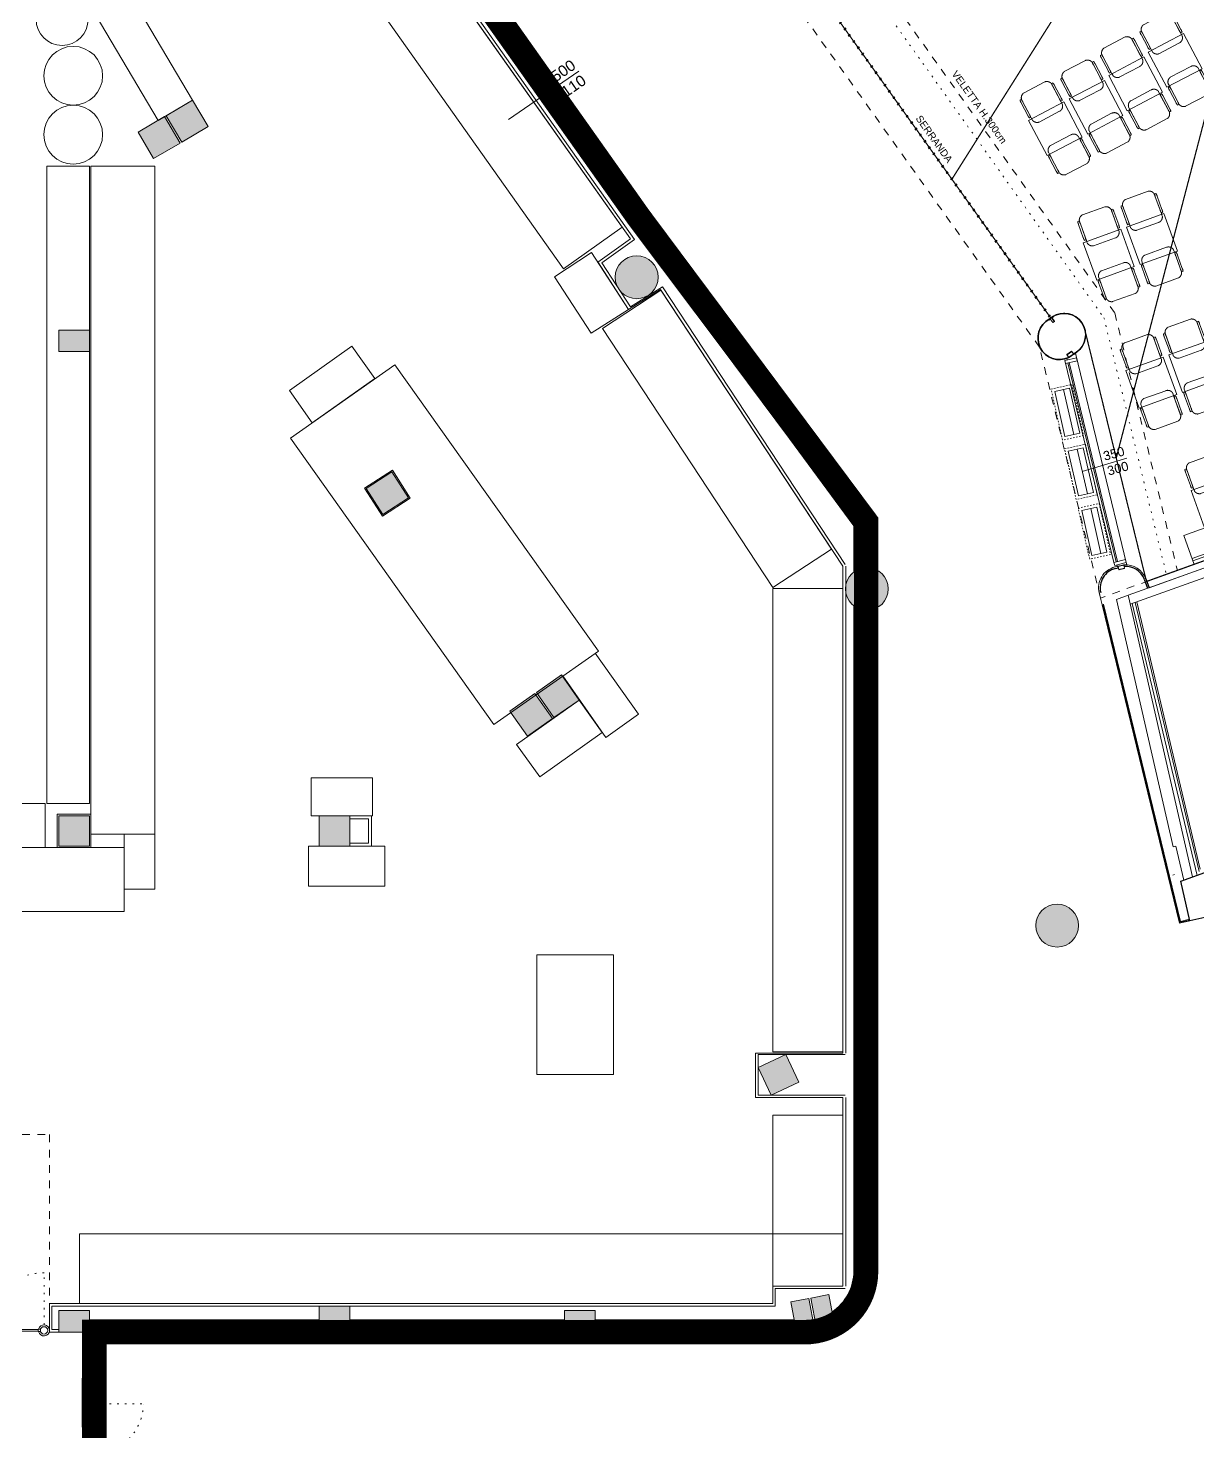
# Model space of a CAD drawing. Header units: centimetres. Extents: x 139057 to 200038, y 34824 to 80516.
# Drawn here: x 173312 to 175220, y 53747 to 56038 of the extents above; entities that cross this region are included whole.
import ezdxf
from ezdxf.enums import TextEntityAlignment as Align

# ---------------------------------------------------------------- set-up
doc = ezdxf.new("R2010")
doc.units = ezdxf.units.CM
doc.header["$LTSCALE"] = 100
for name, pattern in [('HIDDEN', [0.5, 0.25, -0.25]), ('HIDDEN3', [0.25, 0.125, -0.125]), ('HIDDEN4', [0.125, 0.025, -0.1]), ('TRATTO-PUNTO', [1, 0.5, -0.25, 0, -0.25])]:
    doc.linetypes.add(name, pattern=pattern)
doc.layers.get('0').update_dxf_attribs({"lineweight": 0})
for name, color, linetype in [('0.20 Murature', 50, 'Continuous'), ('_s_09_Perimetro_proprietà', 40, 'Continuous'), ('A-MCLS5-30', 2, 'Continuous'), ('altro', 252, 'Continuous'), ('P1$0$A-WALL-CBLK', 6, 'Continuous'), ('retino', 252, 'Continuous')]:
    doc.layers.add(name, color=color, linetype=linetype)
for name, color, linetype, lineweight in [('410_STRUTTURE_001-AM_0', 7, 'Continuous', 0), ('430_TAVOLATI_001-AM_0', 3, 'Continuous', 0), ('437_RIVESTIMENTI_001-AM_0', 13, 'Continuous', 0), ('439_TESTI_SERRAMENTI_001-AM_0', 11, 'Continuous', 0), ('441_SERRAMENTI_001-AM_0', 1, 'Continuous', 0), ('446_TESTI_001-AM_0', 2, 'Continuous', 0), ('454_PROIEZIONI_001-AM_0', 61, 'Continuous', 0), ('461_LAYOUT_SCHEMATICO_001-AM_0', 11, 'Continuous', 0)]:
    doc.layers.add(name, color=color, linetype=linetype, lineweight=lineweight)
doc.layers.add('giunti ottone', color=7, linetype='Continuous', true_color=0xcbbc95)
doc.styles.add('Arial', font='arial.ttf')
doc.styles.get("Standard").update_dxf_attribs({"font": 'arial.ttf'})

# ---------------------------------------------------------------- blocks, each defined once
blk = doc.blocks.new('CHIOSCO NUOVO')
at = {"linetype": 'HIDDEN', "ltscale": 0.1}
blk.add_lwpolyline([(-20038.8, 1148.7), (-20038.8, 1183.7), (-19953.8, 1183.7), (-19953.8, 1148.7)], close=True, dxfattribs=at)
for points in [[(-20033.8, 1153.7), (-20033.8, 1178.7), (-19958.8, 1178.7), (-19958.8, 1153.7)], [(-20033.8, 1163.7), (-19958.8, 1163.7), (-19958.8, 1153.7), (-20033.8, 1153.7)]]:
    blk.add_lwpolyline(points, close=True)
blk = doc.blocks.new('ARD Chair- KARTELL_Piuma')
for points in [[(-275, 149), (-275, 191), (-275, 191), (-275, 192), (-275, 193), (-275, 194), (-275, 195), (-275, 195), (-274, 196), (-274, 197), (-274, 198), (-274, 199), (-274, 200), (-273, 201), (-273, 202), (-273, 203), (-272, 204), (-272, 205), (-272, 206), (-271, 207), (-271, 208), (-270, 209), (-270, 210), (-269, 211), (-269, 212), (-268, 213), (-268, 215), (-267, 216), (-266, 217), (-266, 218), (-265, 219), (-264, 221), (-263, 222), (-263, 223), (-262, 225), (-261, 226), (-260, 227), (-260, 228), (-259, 230), (-258, 231), (-257, 232), (-256, 233), (-255, 234), (-254, 235), (-253, 237), (-252, 238), (-251, 239), (-250, 240), (-249, 241), (-248, 242), (-247, 243), (-246, 244), (-245, 245), (-244, 246), (-243, 247), (-242, 248), (-240, 249), (-239, 249), (-238, 250), (-237, 251), (-236, 252), (-234, 253), (-233, 254), (-232, 254), (-230, 255), (-229, 256), (-228, 257), (-227, 257), (-225, 258), (-224, 259), (-223, 259), (-222, 260), (-220, 261), (-219, 261), (-218, 262), (-217, 262), (-216, 263), (-214, 263), (-213, 264), (-212, 264), (-211, 265), (-210, 265), (-209, 265), (-208, 266), (-207, 266), (-206, 266), (-205, 267), (-204, 267), (-203, 267), (-202, 267), (-201, 267), (-201, 268), (-200, 268), (-199, 268), (-198, 268), (-197, 268), (-196, 268), (-196, 268), (183, 268)], [(183, 268), (185, 268), (186, 268), (188, 268), (189, 268), (191, 268), (192, 268), (194, 267), (195, 267), (197, 267), (198, 267), (200, 267), (201, 266), (203, 266), (204, 266), (206, 265), (207, 265), (209, 265), (210, 264), (211, 264), (213, 263), (214, 263), (216, 262), (217, 262), (218, 261), (220, 261), (221, 260), (222, 259), (224, 259), (225, 258), (226, 257), (228, 257), (229, 256), (230, 255), (232, 254), (233, 254), (234, 253), (236, 252), (237, 251), (238, 250), (239, 249), (240, 249), (242, 248), (243, 247), (244, 246), (245, 245), (246, 244), (247, 243), (248, 242), (249, 241), (250, 240), (251, 239), (252, 238), (253, 237), (254, 235), (255, 234), (256, 233), (257, 232), (258, 231), (259, 230), (260, 228), (260, 227), (261, 226), (262, 225), (263, 223), (263, 222), (264, 221), (265, 219), (266, 218), (266, 217), (267, 216), (268, 215), (268, 213), (269, 212), (269, 211), (270, 210), (270, 209), (271, 208), (271, 207), (272, 206), (272, 205), (272, 204), (273, 203), (273, 202), (273, 201), (274, 200), (274, 199), (274, 198), (274, 197), (274, 196), (275, 195), (275, 195), (275, 194), (275, 193), (275, 192), (275, 191), (275, 191), (275, 149)], [(275, 149), (275, -191), (275, -191), (275, -192), (275, -193), (275, -194), (275, -195), (275, -195), (274, -196), (274, -197), (274, -198), (274, -199), (274, -200), (273, -201), (273, -202), (273, -203), (272, -204), (272, -205), (272, -206), (271, -207), (271, -208), (270, -209), (270, -210), (269, -211), (269, -212), (268, -213), (268, -215), (267, -216), (266, -217), (266, -218), (265, -219), (264, -221), (263, -222), (263, -223), (262, -225), (261, -226), (260, -227), (260, -228), (259, -230), (258, -231), (257, -232), (256, -233), (255, -234), (254, -235), (253, -237), (252, -238), (251, -239), (250, -240), (249, -241), (248, -242), (247, -243), (246, -244), (245, -245), (244, -246), (243, -247), (242, -248), (240, -249), (239, -249), (238, -250), (237, -251), (236, -252), (234, -253), (233, -254), (232, -254), (230, -255), (229, -256), (228, -257), (227, -257), (225, -258), (224, -259), (223, -259), (222, -260), (220, -261), (219, -261), (218, -262), (217, -262), (216, -263), (214, -263), (213, -264), (212, -264), (211, -265), (210, -265), (209, -265), (208, -266), (207, -266), (206, -266), (205, -267), (204, -267), (203, -267), (202, -267), (201, -267), (201, -268), (200, -268), (199, -268), (198, -268), (197, -268), (196, -268), (196, -268), (-196, -268), (-196, -268), (-197, -268), (-198, -268), (-199, -268), (-200, -268), (-201, -268), (-201, -267), (-202, -267), (-203, -267), (-204, -267), (-205, -267), (-206, -266), (-207, -266), (-208, -266), (-209, -265), (-210, -265), (-211, -265), (-212, -264), (-213, -264), (-214, -263), (-216, -263), (-217, -262), (-218, -262), (-219, -261), (-220, -261), (-222, -260), (-223, -259), (-224, -259), (-225, -258), (-227, -257), (-228, -257), (-229, -256), (-230, -255), (-232, -254), (-233, -254), (-234, -253), (-236, -252), (-237, -251), (-238, -250), (-239, -249), (-240, -249), (-242, -248), (-243, -247), (-244, -246), (-245, -245), (-246, -244), (-247, -243), (-248, -242), (-249, -241), (-250, -240), (-251, -239), (-252, -238), (-253, -237), (-254, -235), (-255, -234), (-256, -233), (-257, -232), (-258, -231), (-259, -230), (-260, -228), (-260, -227), (-261, -226), (-262, -225), (-263, -223), (-263, -222), (-264, -221), (-265, -219), (-266, -218), (-266, -217), (-267, -216), (-268, -215), (-268, -213), (-269, -212), (-269, -211), (-270, -210), (-270, -209), (-271, -208), (-271, -207), (-272, -206), (-272, -205), (-272, -204), (-273, -203), (-273, -202), (-273, -201), (-274, -200), (-274, -199), (-274, -198), (-274, -197), (-274, -196), (-275, -195), (-275, -195), (-275, -194), (-275, -193), (-275, -192), (-275, -191), (-275, -191), (-275, 149)]]:
    blk.add_lwpolyline(points)
for points in [[(-280, 134), (-280, 134), (-280, 134), (-280, 134), (-280, 134), (-280, 134), (-280, 134), (-280, 134), (-280, 134), (-280, 134), (-280, 134), (-280, 134), (-280, 134), (-280, 134), (-280, 134), (-280, 134), (-280, 134), (-280, 134), (-280, 134), (-280, 134), (-280, 134), (-280, 134), (-280, 134), (-280, 134), (-280, 134), (-280, 134), (-280, 134), (-280, 134), (-280, 134), (-280, 134), (-280, 134), (-280, 134), (-280, 134), (-280, 134), (-280, 134), (-280, 134), (-280, 134), (-280, 134), (-280, 134), (-280, 134), (-280, 134), (-280, 134), (-280, 133), (-280, 133), (-280, 133), (-280, 133), (-279, 133), (-279, 133), (-279, 133), (-279, 133), (-279, 133), (-279, 133), (-279, 132), (-279, 132), (-279, 132), (-279, 132), (-279, 131), (-278, 131), (-278, 130), (-278, 129), (-278, 128), (-278, 128), (-278, 127), (-278, 126), (-277, 125), (-277, 123), (-277, 121), (-277, 118), (-276, 116), (-276, 113), (-276, 110), (-276, 107), (-276, 104), (-275, 101), (-275, 98), (-275, 96), (-275, 93), (-275, 91), (-275, 89), (-275, 87), (-275, -144), (-275, -146), (-275, -148), (-275, -150), (-275, -152), (-275, -155), (-275, -158), (-276, -161), (-276, -164), (-276, -167), (-276, -170), (-276, -172), (-277, -175), (-277, -177), (-277, -179), (-277, -181), (-278, -182), (-278, -183), (-278, -185), (-278, -187), (-279, -188), (-279, -188), (-279, -189), (-279, -189), (-279, -190), (-279, -190), (-279, -190), (-279, -190), (-279, -190), (-279, -190), (-279, -190), (-279, -190), (-279, -190), (-279, -190), (-279, -190), (-279, -190), (-279, -190), (-279, -190), (-279, -190), (-279, -190), (-279, -191), (-279, -191), (-280, -191), (-280, -191), (-280, -191), (-280, -191), (-280, -191), (-280, -191), (-280, -191), (-280, -191), (-280, -191), (-280, -191), (-280, -191), (-280, -191), (-280, -191), (-280, -191), (-280, -191), (-280, -191), (-280, -191), (-280, -191), (-280, -191), (-280, -191), (-280, -191), (-280, -191), (-280, -191), (-280, -191), (-280, -191), (-280, -191), (-280, -191), (-280, -191), (-303, -191), (-303, -191), (-303, -191), (-303, -191), (-303, -191), (-303, -191), (-303, -191), (-303, -191), (-303, -191), (-303, -191), (-303, -191), (-303, -191), (-303, -191), (-303, -191), (-303, -191), (-303, -191), (-303, -191), (-303, -191), (-303, -191), (-303, -191), (-303, -191), (-303, -191), (-303, -191), (-303, -191), (-303, -191), (-303, -191), (-303, -191), (-303, -191), (-303, -191), (-303, -191), (-303, -190), (-303, -190), (-303, -190), (-303, -190), (-303, -190), (-303, -190), (-303, -190), (-303, -190), (-303, -190), (-303, -190), (-303, -190), (-303, -190), (-303, -190), (-303, -190), (-303, -190), (-303, -190), (-303, -189), (-304, -189), (-304, -188), (-304, -188), (-304, -187), (-304, -185), (-305, -183), (-305, -182), (-305, -181), (-305, -179), (-306, -177), (-306, -175), (-306, -172), (-306, -170), (-306, -167), (-307, -164), (-307, -161), (-307, -158), (-307, -155), (-307, -152), (-307, -150), (-307, -148), (-307, -146), (-307, -144), (-307, 87), (-307, 89), (-307, 91), (-307, 93), (-307, 96), (-307, 98), (-307, 101), (-307, 104), (-307, 107), (-306, 110), (-306, 113), (-306, 116), (-306, 118), (-306, 121), (-305, 123), (-305, 125), (-305, 126), (-305, 127), (-304, 128), (-304, 130), (-304, 131), (-304, 132), (-304, 132), (-303, 133), (-303, 133), (-303, 133), (-303, 133), (-303, 133), (-303, 133), (-303, 134), (-303, 134), (-303, 134), (-303, 134), (-303, 134), (-303, 134), (-303, 134), (-303, 134), (-303, 134), (-303, 134), (-303, 134), (-303, 134), (-303, 134), (-303, 134), (-303, 134), (-303, 134), (-303, 134), (-303, 134), (-303, 134), (-303, 134), (-303, 134), (-303, 134), (-303, 134), (-303, 134), (-303, 134), (-303, 134), (-303, 134), (-303, 134), (-303, 134), (-303, 134), (-303, 134), (-303, 134), (-303, 134), (-303, 134), (-303, 134), (-303, 134), (-303, 134), (-303, 134), (-303, 134), (-303, 134), (-303, 134)], [(302, 134), (302, 134), (302, 134), (302, 134), (302, 134), (302, 134), (302, 134), (302, 134), (302, 134), (302, 134), (302, 134), (302, 134), (302, 134), (302, 134), (302, 134), (302, 134), (302, 134), (302, 134), (302, 134), (302, 134), (302, 134), (302, 134), (302, 134), (302, 134), (302, 134), (302, 134), (302, 134), (302, 134), (302, 134), (302, 134), (302, 134), (302, 134), (302, 134), (302, 134), (302, 134), (303, 134), (303, 134), (303, 134), (303, 134), (303, 134), (303, 134), (303, 134), (303, 133), (303, 133), (303, 133), (303, 133), (303, 133), (303, 133), (303, 133), (303, 133), (303, 133), (303, 133), (303, 132), (303, 132), (303, 132), (304, 132), (304, 131), (304, 131), (304, 130), (304, 129), (304, 128), (304, 128), (305, 127), (305, 126), (305, 125), (305, 123), (306, 121), (306, 118), (306, 116), (306, 113), (306, 110), (307, 107), (307, 104), (307, 101), (307, 98), (307, 96), (307, 93), (307, 91), (307, 89), (307, 87), (307, -144), (307, -146), (307, -148), (307, -150), (307, -152), (307, -155), (307, -158), (307, -161), (307, -164), (306, -167), (306, -170), (306, -172), (306, -175), (306, -177), (305, -179), (305, -181), (305, -182), (305, -183), (304, -185), (304, -187), (304, -188), (304, -188), (304, -189), (303, -189), (303, -190), (303, -190), (303, -190), (303, -190), (303, -190), (303, -190), (303, -190), (303, -190), (303, -190), (303, -190), (303, -190), (303, -190), (303, -190), (303, -190), (303, -190), (303, -190), (303, -191), (303, -191), (303, -191), (303, -191), (303, -191), (303, -191), (303, -191), (303, -191), (303, -191), (303, -191), (303, -191), (303, -191), (303, -191), (303, -191), (303, -191), (303, -191), (303, -191), (303, -191), (303, -191), (303, -191), (303, -191), (303, -191), (303, -191), (303, -191), (303, -191), (303, -191), (303, -191), (303, -191), (303, -191), (303, -191), (280, -191), (280, -191), (280, -191), (280, -191), (280, -191), (280, -191), (280, -191), (280, -191), (280, -191), (280, -191), (280, -191), (280, -191), (280, -191), (280, -191), (280, -191), (280, -191), (280, -191), (280, -191), (280, -191), (280, -191), (280, -191), (280, -191), (280, -191), (280, -191), (280, -191), (280, -191), (280, -191), (280, -191), (279, -191), (279, -191), (279, -190), (279, -190), (279, -190), (279, -190), (279, -190), (279, -190), (279, -190), (279, -190), (279, -190), (279, -190), (279, -190), (279, -190), (279, -190), (279, -190), (279, -190), (279, -190), (279, -189), (279, -189), (279, -188), (279, -188), (278, -187), (278, -185), (278, -183), (278, -182), (277, -181), (277, -179), (277, -177), (277, -175), (276, -172), (276, -170), (276, -167), (276, -164), (276, -161), (275, -158), (275, -155), (275, -152), (275, -150), (275, -148), (275, -146), (275, -144), (275, 87), (275, 89), (275, 91), (275, 93), (275, 96), (275, 98), (275, 101), (276, 104), (276, 107), (276, 110), (276, 113), (276, 116), (277, 118), (277, 121), (277, 123), (277, 125), (278, 126), (278, 127), (278, 128), (278, 130), (279, 131), (279, 132), (279, 132), (279, 133), (279, 133), (279, 133), (279, 133), (279, 133), (279, 133), (279, 134), (279, 134), (279, 134), (279, 134), (279, 134), (279, 134), (279, 134), (279, 134), (279, 134), (279, 134), (279, 134), (279, 134), (279, 134), (280, 134), (280, 134), (280, 134), (280, 134), (280, 134), (280, 134), (280, 134), (280, 134), (280, 134), (280, 134), (280, 134), (280, 134), (280, 134), (280, 134), (280, 134), (280, 134), (280, 134), (280, 134), (280, 134), (280, 134), (280, 134), (280, 134), (280, 134), (280, 134), (280, 134), (280, 134), (280, 134), (280, 134)]]:
    blk.add_lwpolyline(points, close=True)
blk = doc.blocks.new('ARD Table- 750 x 750 Square')
blk.add_lwpolyline([(375, 375), (375, -375), (-375, -375), (-375, 375)], close=True)
blk = doc.blocks.new('ARD Furniture- Table + 2 Chairs')
at = {"rotation": 180}
blk.add_blockref('ARD Chair- KARTELL_Piuma', (40, 438), dxfattribs=at)
at = {"xscale": 0.8666666666666667, "yscale": 0.8666666666666667, "zscale": 0.8666666666666667}
blk.add_blockref('ARD Table- 750 x 750 Square', (50, -50), dxfattribs=at)
at = {"xscale": -1}
blk.add_blockref('ARD Chair- KARTELL_Piuma', (54, -524), dxfattribs=at)
blk = doc.blocks.new('ARD Furniture-Table +1 Chair')
at = {"xscale": 0.8666666666666667, "yscale": 0.8666666666666667, "zscale": 0.8666666666666667}
blk.add_blockref('ARD Table- 750 x 750 Square', (50, 258), dxfattribs=at)
at = {"xscale": -1}
blk.add_blockref('ARD Chair- KARTELL_Piuma', (50, -234), dxfattribs=at)
blk = doc.blocks.new('pana a muro')
at = {"lineweight": 0}
for p, q in [((14985224.8, 36716722.7), (14985239.7, 36716681.3)), ((14985239.5, 36716728, 0), (14985256.5, 36716680.9, 0)), ((14985173.1, 36716704), (14985190, 36716657)), ((14985256.5, 36716680.9), (14984672.7, 36716470.7)), ((14985069.7, 36716666.8), (14985086.6, 36716619.7)), ((14985121.4, 36716685.4), (14985136.3, 36716644)), ((14985018, 36716648.2), (14985032.9, 36716606.8)), ((14984966.3, 36716629.5), (14984983.2, 36716582.5)), ((14984914.5, 36716610.9), (14984929.4, 36716569.5)), ((14984862.8, 36716592.3), (14984879.8, 36716545.2)), ((14984759.3, 36716555), (14984776.2, 36716507.9)), ((14984811.2, 36716573.3), (14984826.1, 36716531.9)), ((14984707.5, 36716536.3), (14984722.4, 36716494.9))]:
    blk.add_line(p, q, dxfattribs=at)
at = {"linetype": 'Continuous', "lineweight": 0, "flags": 128}
for points in [[(14984672.7, 36716470.7), (14984655.8, 36716517.7), (14985239.5, 36716728)], [(14984669.4, 36716480.1), (14985253.1, 36716690.3)], [(14984670.7, 36716476.3), (14985254.4, 36716686.6)]]:
    blk.add_lwpolyline(points, dxfattribs=at)
at = {"xscale": 0.09999999999999998, "yscale": 0.09999999999999998, "zscale": 0.09999999999999998, "rotation": 199.8087590560134}
for p in [(14985161.6, 36716761.9), (14985081.7, 36716733.1), (14984973.5, 36716694.1), (14984893.5, 36716665.3), (14984785.3, 36716626.4), (14984705.3, 36716597.6)]:
    blk.add_blockref('ARD Furniture-Table +1 Chair', p, dxfattribs=at)
blk = doc.blocks.new('ESS.ARV.CAS.09C_Cancelletto3ModuliAutomatico')
at = {"linetype": 'HIDDEN4'}
for points in [[(94, 0, 0.414966), (-0.2, 94), (-0.2, 9)], [(193, 9), (193.2, 94, 0.414966), (99, 0)]]:
    blk.add_lwpolyline(points, format="xyb", dxfattribs=at)
for points in [[(5.6, -2), (9.6, -2), (9.6, 2), (5.6, 2)], [(187.4, -2), (183.4, -2), (183.4, 2), (187.4, 2)]]:
    blk.add_lwpolyline(points)
for points in [[(9.6, -1.5), (92.5, -1.5, 1), (92.5, 1.5), (9.6, 1.5)], [(183.4, -1.5), (100.5, -1.5, -1), (100.5, 1.5), (183.4, 1.5)]]:
    blk.add_lwpolyline(points, format="xyb")
for centre in [(0, 0), (193, 0)]:
    blk.add_circle(centre, 6)
for centre, start, end in [((0, 0), 13.0624, 347.3831), ((193, 0), 192.6169, 166.9376)]:
    blk.add_arc(centre, 9, start, end)

msp = doc.modelspace()

# ---------------------------------------------------------------- hatches: boundary and pattern name
at = {"layer": '410_STRUTTURE_001-AM_0'}
h = msp.add_hatch(color=256, dxfattribs=at)
h.paths.add_polyline_path([(173562.7, 55851.9), (173605.7, 55877.4), (173580.3, 55920.4), (173537.2, 55894.9)])
h.paths.add_polyline_path([(173562.7, 55851.9), (173605.7, 55877.4), (173580.3, 55920.4), (173537.2, 55894.9)])
h.paths.add_polyline_path([(173517, 55824.9), (173560.1, 55850.4), (173534.6, 55893.4), (173491.6, 55867.9)])
for points in [[(173562.7, 55851.9), (173605.7, 55877.4), (173580.3, 55920.4), (173537.2, 55894.9)], [(173362.3, 55545.2), (173362.3, 55510.2), (173412.3, 55510.2), (173412.3, 55545.2)], [(173362.3, 54703.2), (173412.3, 54703.2), (173412.3, 54752.7), (173362.3, 54752.8)], [(173362.3, 54703.2), (173412.3, 54703.2), (173412.3, 54752.7), (173362.3, 54752.8)], [(173786.7, 54702.8), (173836.7, 54702.8), (173836.7, 54752.8), (173786.7, 54752.8)], [(175025.6, 54573.4, 1), (174955.6, 54573.4, 1)], [(174548, 54363.3), (174502.7, 54342.1), (174523.9, 54296.8), (174569.1, 54318)], [(173362.2, 53910.2), (173412.2, 53910.2), (173412.2, 53945.2), (173362.2, 53945.2)], [(173787.2, 53952.7), (173787.2, 53910.2), (173837.2, 53910.2), (173837.2, 53952.7)], [(174187.2, 53910.2), (174237.2, 53910.2), (174237.2, 53945.2), (174187.2, 53945.2)]]:
    msp.add_hatch(color=256, dxfattribs=at).paths.add_polyline_path(points)
h = msp.add_hatch(color=256, dxfattribs=at)
edge = h.paths.add_edge_path()
edge.add_arc((174304.8, 55631.4), 35, 0, 360)
h = msp.add_hatch(color=256, dxfattribs=at)
h.dxf.hatch_style = 1
h.paths.add_polyline_path([(173890.6, 55244.5), (173932.7, 55271.5), (173905.7, 55313.6), (173863.6, 55286.6)])
h = msp.add_hatch(color=256, dxfattribs=at)
edge = h.paths.add_edge_path()
edge.add_arc((174680.2, 55122.9), 35, 0, 360)
h = msp.add_hatch(color=256, dxfattribs=at)
h.paths.add_polyline_path([(174169.7, 54912.9), (174210.8, 54941.5), (174182.3, 54982.5), (174141.2, 54954)])
h.paths.add_polyline_path([(174126.8, 54882.4), (174167.5, 54911.4), (174138.6, 54952.1), (174097.8, 54923.1)])
h = msp.add_hatch(color=256, dxfattribs=at)
edge = h.paths.add_edge_path()
edge.add_arc((174990.6, 54573.4), 35, 0, 360)
h = msp.add_hatch(color=256, dxfattribs=at)
h.paths.add_polyline_path([(174556.2, 53959.4), (174565.6, 53910.3), (174595, 53915.9), (174585.5, 53965)])
h.paths.add_polyline_path([(174627.5, 53922.2), (174598, 53916.5), (174588.6, 53965.6), (174618, 53971.3)])

# ---------------------------------------------------------------- linework, layer by layer
at = {"layer": '0.20 Murature', "color": 3}
msp.add_line((175018, 55505.9, 0), (175022.2, 55508.9, 0), dxfattribs=at)
for centre, start, end in [((175002.1, 55537.4, 0), 305.2054, 123.4029), ((174994.3, 55532, 0), 118.1094, 295.6211)]:
    msp.add_arc(centre, 35, start, end, dxfattribs=at)
at = {"layer": '410_STRUTTURE_001-AM_0', "elevation": 0}
for points in [[(173562.7, 55851.9), (173605.7, 55877.4), (173580.3, 55920.4), (173537.2, 55894.9)], [(173562.7, 55851.9), (173605.7, 55877.4), (173580.3, 55920.4), (173537.2, 55894.9)], [(173517, 55824.9), (173560.1, 55850.4), (173534.6, 55893.4), (173491.6, 55867.9)], [(173362.3, 55545.2), (173362.3, 55510.2), (173412.3, 55510.2), (173412.3, 55545.2)], [(173890, 55241.8), (173935.5, 55270.9), (173906.3, 55316.4), (173860.9, 55287.2)], [(173890.6, 55244.5), (173932.7, 55271.5), (173905.7, 55313.6), (173863.6, 55286.6)], [(174169.7, 54912.9), (174210.8, 54941.5), (174182.3, 54982.5), (174141.2, 54954)], [(174126.8, 54882.4), (174167.5, 54911.4), (174138.6, 54952.1), (174097.8, 54923.1)], [(173362.3, 54703.2), (173412.3, 54703.2), (173412.3, 54752.7), (173362.3, 54752.8)], [(173362.3, 54703.2), (173412.3, 54703.2), (173412.3, 54752.7), (173362.3, 54752.8)], [(173786.7, 54702.8), (173836.7, 54702.8), (173836.7, 54752.8), (173786.7, 54752.8)], [(174523.9, 54296.8), (174502.7, 54342.1), (174548, 54363.3), (174569.1, 54318)], [(174548, 54363.3), (174502.7, 54342.1), (174523.9, 54296.8), (174569.1, 54318)], [(174627.5, 53922.2), (174598, 53916.5), (174588.6, 53965.6), (174618, 53971.3)], [(173362.2, 53910.2), (173412.2, 53910.2), (173412.2, 53945.2), (173362.2, 53945.2)], [(174187.2, 53910.2), (174237.2, 53910.2), (174237.2, 53945.2), (174187.2, 53945.2)], [(174556.2, 53959.4), (174565.6, 53910.3), (174595, 53915.9), (174585.5, 53965)]]:
    msp.add_lwpolyline(points, close=True, dxfattribs=at)
msp.add_lwpolyline([(173837.2, 53910.2), (173787.2, 53910.2), (173787.2, 53952.7), (173837.2, 53952.7), (173837.2, 53910.2)], dxfattribs=at)
at = {"layer": '410_STRUTTURE_001-AM_0'}
for centre in [(174304.8, 55631.4, 0), (174680.2, 55122.9, 0), (174990.6, 54573.4, 0)]:
    msp.add_circle(centre, 35, dxfattribs=at)
at = {"layer": '430_TAVOLATI_001-AM_0'}
for p, q in [((174308.5, 55729.6, 0), (174292.5, 55717.6, 0)), ((175085, 55158.7, 0), (175089.6, 55159.8, 0)), ((175278.7, 55174.5, 0), (175106.3, 55112.4, 0)), ((175283.8, 55160.4, 0), (175109.7, 55097.7, 0)), ((175059.2, 55116.4, 0), (175063.9, 55097.1, 0)), ((174658.9, 55095.2, 0), (174658.9, 54009.5, 0)), ((175087.4, 55105.6), (175106.3, 55112.4, 0)), ((175106.8, 55110.2, 0), (175106.3, 55112.4, 0)), ((174679.1, 55087.9, 0), (174678.9, 54009.5, 0)), ((175184.4, 54702.9, 0), (175179.6, 54701.8, 0)), ((175197, 54647.6, 0), (175211.3, 54652.8, 0)), ((173787.2, 53930.1, 0), (173412.2, 53930.2, 0)), ((174187.2, 53930.1, 0), (173837.2, 53930.1, 0)), ((174237.2, 53930.2, 0), (174561.8, 53930.1, 0)), ((173787.2, 53910.2, 0), (173412.2, 53910.2, 0)), ((174187.2, 53910.1, 0), (173837.2, 53910.2, 0)), ((174237.2, 53910.2, 0), (174578.7, 53910.1, 0))]:
    msp.add_line(p, q, dxfattribs=at)
msp.add_lwpolyline([(175684.2, 55688.3), (176185.1, 55868.8), (176188.8, 55858.4), (176071.7, 55816.2), (176075.6, 55805.4), (176064.1, 55801.3), (176060.2, 55812.1), (175933.4, 55766.4), (175933.4, 55766.4), (175698.3, 55681.7), (175811.8, 55366.6), (175140.4, 55124.7), (175136.7, 55135.1), (175797.7, 55373.2)], close=True, dxfattribs=at)
at = {"layer": '430_TAVOLATI_001-AM_0', "elevation": 0}
for points in [[(174292.5, 55717.6), (174509.8, 55428.2), (174659.1, 55225.8), (174659.1, 55150.8)], [(174679.1, 55157.9), (174679.1, 55232.3), (174525.9, 55440.1), (174308.5, 55729.6)], [(175135.1, 55139.5), (175140.4, 55124.7)], [(175179.6, 54701.8), (175087.4, 55105.6)], [(175211.3, 54652.8), (175106.8, 55110.2)], [(175197, 54647.6), (175184.4, 54702.9)]]:
    msp.add_lwpolyline(points, dxfattribs=at)
at = {"layer": '430_TAVOLATI_001-AM_0'}
for centre, radius, start, end in [((175102, 55126.5, 0), 35.6, 21.4534, 94.1966), ((175093.2, 55124.6, 0), 35, 103.6551, 193.6556), ((174579.7, 54009.3, 0), 99.2, 269.4351, 0.1152), ((174578.9, 54009.6, 0), 80, 303.8499, 359.9889)]:
    msp.add_arc(centre, radius, start, end, dxfattribs=at)
at = {"layer": '437_RIVESTIMENTI_001-AM_0'}
for p, q in [((174294.5, 55694, 0), (173975.3, 56145.6, 0)), ((174301.4, 55692.8, 0), (173976.4, 56152.5, 0)), ((174314.5, 55734.1, 0), (174316.9, 55735.9, 0)), ((174294.5, 55694, 0), (174241.2, 55656.2, 0)), ((174301.4, 55692.8, 0), (174248, 55654.9, 0)), ((174241.2, 55656.3, 0), (174291.4, 55579, 0)), ((174248, 55654.9, 0), (174294.6, 55583.3, 0)), ((174291.4, 55578.9, 0), (174343.8, 55611.3, 0)), ((174294.6, 55583.3, 0), (174346.9, 55615.7, 0)), ((174343.8, 55611.3, 0), (174640.9, 55159.7, 0)), ((174346.9, 55615.7, 0), (174645, 55162.4, 0)), ((174640.9, 55159.7, 0), (174640.9, 54365.3, 0)), ((174645.9, 55159.7, 0), (174645.9, 54365.3, 0)), ((175113.2, 55098.9, 0), (175218.7, 54655.4, 0)), ((175222.2, 54662, 0), (175117.9, 55100.7, 0)), ((175224, 54665.3, 0), (175120.3, 55101.5, 0)), ((174686.6, 55088.5, 0), (174686.4, 54009.9, 0)), ((174688.1, 55088.8, 0), (174687.9, 54009.9, 0)), ((174689.6, 55089.2, 0), (174689.4, 54009.9, 0)), ((175179.2, 54656, 0), (175182.2, 54656.7, 0)), ((174498.7, 54292.8, 0), (174498.7, 54365.3, 0)), ((174498.7, 54365.3, 0), (174640.9, 54365.3, 0)), ((174502.7, 54296.8, 0), (174502.7, 54363.3, 0)), ((174502.7, 54363.3, 0), (174644.9, 54363.3, 0)), ((174640.9, 54292.8, 0), (174498.7, 54292.8, 0)), ((174644.9, 54296.8, 0), (174502.7, 54296.8, 0)), ((174640.9, 54292.8, 0), (174640.9, 53985.3, 0)), ((174645.9, 54292.8, 0), (174645.9, 53985.3, 0)), ((174687.9, 54009.8, 0), (174686.4, 54009.9, 0)), ((174687.9, 54010.5, 0), (174689.4, 54010.5, 0)), ((174689.4, 54009.8, 0), (174687.9, 54009.8, 0)), ((174526.9, 53956.7, 0), (174526.9, 53985.3, 0)), ((174526.9, 53985.3, 0), (174640.9, 53985.3, 0)), ((174530.9, 53952.7, 0), (174530.9, 53981.3, 0)), ((174530.9, 53981.3, 0), (174644.9, 53981.3, 0)), ((174526.9, 53956.7, 0), (173347.2, 53956.7, 0)), ((174530.9, 53952.7, 0), (173351.2, 53952.7, 0)), ((173427.3, 53899.7, 0), (173427.3, 53910.2, 0)), ((173427.3, 53902.7, 0), (174579.7, 53902.6, 0)), ((173427.3, 53901.2, 0), (174579.7, 53901.1, 0)), ((173427.3, 53899.7, 0), (174579.7, 53899.6, 0)), ((173428.8, 53902.7, 0), (173428.8, 53910.2, 0)), ((174579.7, 53902.6, 0), (174579.7, 53899.6, 0)), ((174580.4, 53902.6, 0), (174580.4, 53899.6, 0)), ((174580.4, 53899.6, 0), (174580.4, 53899.6, 0))]:
    msp.add_line(p, q, dxfattribs=at)
at = {"layer": '437_RIVESTIMENTI_001-AM_0', "elevation": 0}
for points in [[(174686.6, 55157.3), (174686.6, 55234.8), (174531.9, 55444.6), (174314.5, 55734.1)], [(174688.1, 55157), (174688.1, 55235.3), (174533.1, 55445.5), (174315.7, 55735)], [(174689.6, 55156.6), (174689.6, 55235.8), (174534.3, 55446.4), (174316.9, 55735.9)], [(175207.1, 54581.3), (175190.1, 54577.3), (175063.9, 55097.1)], [(175206.8, 54582.5), (175191.1, 54578.8), (175065.1, 55097.4)], [(175206.5, 54583.7), (175192, 54580.3), (175066.3, 55097.7)], [(173837.3, 54702.8), (173872.3, 54702.8), (173872.3, 54752.8), (173837.3, 54752.8)], [(173837.3, 54707.8), (173867.3, 54707.8), (173867.3, 54747.8), (173837.3, 54747.8)], [(173347.2, 53956.7), (173347.2, 53910.2), (173362.2, 53910.2)], [(173351.2, 53952.7), (173351.2, 53914.3), (173362.2, 53914.3)]]:
    msp.add_lwpolyline(points, dxfattribs=at)
for points in [[(173359.8, 54700.7), (173414.8, 54700.7), (173414.8, 54755.2), (173359.8, 54755.3)], [(174689.5, 54011.2), (174689.4, 54010.4), (174689.1, 54010.1), (174689.4, 54009.8), (174689.4, 54009.1), (174689.4, 54009.1), (174689.4, 54009.8), (174689, 54010.1), (174689.4, 54010.5), (174689.4, 54011.2)], [(174581.2, 53899.7), (174580.4, 53899.6), (174580.1, 53900), (174579.7, 53899.6), (174579.1, 53899.6), (174579.1, 53899.7), (174579.7, 53899.7), (174580.1, 53900), (174580.4, 53899.7), (174581.2, 53899.7)]]:
    msp.add_lwpolyline(points, close=True, dxfattribs=at)
at = {"layer": '437_RIVESTIMENTI_001-AM_0'}
for radius in [105.3, 106.8, 108.3]:
    msp.add_arc((174581, 54008, 0), radius, 269.6496, 1.0305, dxfattribs=at)
at = {"layer": '441_SERRAMENTI_001-AM_0'}
for p, q in [((174292.5, 55717.6, 0), (174003.2, 56125.7, 0)), ((174027.7, 56143.8, 0), (174313.9, 55740.1, 0)), ((174095.6, 55888.7, 0), (174210.7, 55967.8, 0)), ((174167.3, 55938, 0), (174168.8, 55939.1, 0)), ((174168.9, 55935.7, 0), (174170.4, 55936.8, 0)), ((175083.2, 55166, 0), (175003.1, 55495.5, 0)), ((175006.9, 55496.4, 0), (175006.3, 55498.9, 0)), ((175086.9, 55166.9, 0), (175008.1, 55491.5, 0)), ((175089, 55167.4, 0), (175010.1, 55492, 0)), ((175031.4, 55314.3, 0), (175104.5, 55336, 0)), ((175088.7, 55159.6, 0), (175088.1, 55162.1, 0)), ((175089.8, 55159.5, 0), (175091, 55154.3, 0)), ((175099.1, 55162.1, 0), (175090, 55159.9, 0)), ((175099.1, 55161.8, 0), (175090.1, 55159.6, 0)), ((175090.1, 55159.5, 0), (175091.3, 55154.4, 0)), ((175100.4, 55156.6, 0), (175099.2, 55161.8, 0)), ((175100.7, 55156.7, 0), (175099.5, 55161.8, 0)), ((175091.4, 55154.3, 0), (175100.4, 55156.5, 0)), ((175091.4, 55154.1, 0), (175100.5, 55156.2, 0))]:
    msp.add_line(p, q, dxfattribs=at)
at = {"layer": '441_SERRAMENTI_001-AM_0', "ltscale": 10}
for p, q in [((175006.5, 55504.6, 0), (175009.6, 55500.3, 0)), ((175014.2, 55510.5, 0), (175006.6, 55505.1, 0)), ((175014.4, 55510.3, 0), (175006.8, 55504.9, 0)), ((175006.8, 55504.8, 0), (175009.9, 55500.5, 0)), ((175009.9, 55500.5, 0), (175017.5, 55505.9, 0)), ((175010.1, 55500.2, 0), (175017.7, 55505.6, 0)), ((175017.5, 55505.9, 0), (175014.4, 55510.3, 0)), ((175017.8, 55506.1, 0), (175014.7, 55510.4, 0))]:
    msp.add_line(p, q, dxfattribs=at)
at = {"layer": '441_SERRAMENTI_001-AM_0', "ltscale": 20}
for p, q in [((173416.2, 53800.9, 0), (173416.2, 53884.9, 0)), ((173404.2, 53754.9, 0), (173404.2, 53826.9, 0))]:
    msp.add_line(p, q, dxfattribs=at)
at = {"layer": '441_SERRAMENTI_001-AM_0', "linetype": 'HIDDEN4'}
for p, q in [((173412.2, 53632.9, 0), (173412.2, 53792.9, 0)), ((173420.2, 53792.9, 0), (173500.2, 53792.9, 0))]:
    msp.add_line(p, q, dxfattribs=at)
at = {"layer": '441_SERRAMENTI_001-AM_0', "elevation": 0}
for points in [[(174167.6, 55938.2), (174026.4, 56137.5), (174167.6, 55938.2), (174168.4, 55938.8), (174027.2, 56138), (174026.4, 56137.5)], [(174169.2, 55935.9), (174310.5, 55736.7), (174169.2, 55935.9), (174170.1, 55936.5), (174311.3, 55737.3), (174310.5, 55736.7)], [(175104.2, 55161.8), (175020.3, 55507.4)]]:
    msp.add_lwpolyline(points, dxfattribs=at)
for points in [[(174169.4, 55935), (174169.5, 55934.8), (174157.3, 55926.1), (174154.4, 55930.2), (174166.6, 55938.9), (174167.6, 55937.6), (174169.1, 55938.7), (174168, 55940.2), (174168.2, 55940.3, -0.414214), (174168.3, 55940.3), (174168.5, 55940, 0.414214), (174168.6, 55940), (174170.9, 55941.7, -0.414214), (174171.1, 55941.6), (174171.4, 55941.2, -0.414214), (174171.4, 55941), (174169.5, 55939.7, 0.414214), (174169.5, 55939.6), (174171.2, 55937.3, 0.414214), (174171.3, 55937.3), (174173.1, 55938.6, -0.414214), (174173.3, 55938.5), (174173.6, 55938.1, -0.414214), (174173.6, 55937.9), (174171.2, 55936.3, 0.414214), (174171.2, 55936.2), (174171.4, 55935.9, -0.41791), (174171.4, 55935.8), (174171.2, 55935.6), (174170.1, 55937.2), (174168.6, 55936.1), (174169.5, 55934.8)], [(174312.3, 55733.5), (174312.4, 55733.3), (174300.1, 55724.6), (174297.2, 55728.7), (174309.5, 55737.4), (174310.4, 55736.1), (174311.9, 55737.1), (174310.8, 55738.7), (174311, 55738.8, -0.414214), (174311.1, 55738.8), (174311.3, 55738.5, 0.414214), (174311.4, 55738.5), (174313.8, 55740.2, -0.414214), (174313.9, 55740.1), (174314.2, 55739.7, -0.414214), (174314.2, 55739.5), (174312.4, 55738.2, 0.414214), (174312.4, 55738.1), (174314.1, 55735.8, 0.414214), (174314.1, 55735.8), (174316, 55737.1, -0.414214), (174316.1, 55737), (174316.4, 55736.6, -0.414214), (174316.4, 55736.4), (174314.1, 55734.8, 0.414214), (174314.1, 55734.7), (174314.3, 55734.4, -0.41791), (174314.2, 55734.3), (174314.1, 55734.1), (174313, 55735.7), (174311.5, 55734.6), (174312.4, 55733.3)]]:
    msp.add_lwpolyline(points, format="xyb", dxfattribs=at)
at = {"layer": '441_SERRAMENTI_001-AM_0', "ltscale": 10, "extrusion": (5.26476e-09, -2.71414e-09, 1), "elevation": 0}
msp.add_lwpolyline([(174983.9, 55565.1), (174982.8, 55566.6), (174984.6, 55567.9, 1), (174984.4, 55568.2), (174981.4, 55566, 0.414214), (174981.4, 55565.8), (174985.9, 55559.4), (174983.5, 55557.7), (174978.9, 55564.1, 0.414214), (174978.7, 55564.1), (174975.7, 55562, 1), (174975.9, 55561.7), (174977.7, 55563), (174978.8, 55561.5), (174978.9, 55561.6), (174977.8, 55563.1, 0.414214), (174977.6, 55563.1), (174975.8, 55561.8), (174975.8, 55561.9), (174978.8, 55564), (174983.4, 55557.6, 0.414214), (174983.6, 55557.6), (174986, 55559.3, 0.414214), (174986, 55559.5), (174981.5, 55565.9), (174984.5, 55568), (174984.5, 55568), (174982.7, 55566.7, 0.414214), (174982.7, 55566.5), (174983.8, 55565)], format="xyb", close=True, dxfattribs=at)
at = {"layer": '441_SERRAMENTI_001-AM_0', "elevation": 0}
for points in [[(175003.1, 55495.5), (175022, 55500), (175023.2, 55495.2), (175004.3, 55490.6)], [(175083.2, 55166), (175102.1, 55170.6), (175103.3, 55165.8), (175084.4, 55161.2)]]:
    msp.add_lwpolyline(points, close=True, dxfattribs=at)
at = {"layer": '441_SERRAMENTI_001-AM_0', "ltscale": 20, "elevation": 0}
for points in [[(173412.2, 53910.2), (173427.3, 53910.2), (173427.3, 53902.9), (173412.2, 53902.9)], [(173412.2, 53910.2), (173412.2, 53800.9), (173420.2, 53800.9)], [(173427.2, 53902.9), (173427.2, 53892.9), (173412.2, 53892.9)], [(173420.2, 53884.9), (173412.2, 53884.9)], [(173400.2, 53834.9), (173408.2, 53834.9)], [(173400.2, 53834.9), (173400.2, 53754.9), (173408.2, 53754.9)], [(173408.2, 53826.9), (173400.2, 53826.9)], [(173420.2, 53792.9), (173412.2, 53792.9)]]:
    msp.add_lwpolyline(points, dxfattribs=at)
at = {"layer": '441_SERRAMENTI_001-AM_0', "ltscale": 10}
for centre, radius, start, end in [((175006.8, 55504.8, 0), 0.35, 125.4251, 215.4251), ((175006.8, 55504.8, 0), 0.05, 125.4251, 215.4251), ((175014.4, 55510.2, 0), 0.35, 35.4251, 125.4251), ((175014.4, 55510.2, 0), 0.05, 35.4251, 125.4251), ((175017.5, 55505.9, 0), 0.05, 305.4251, 35.4251), ((175017.5, 55505.9, 0), 0.35, 305.4251, 35.4251), ((175009.9, 55500.5, 0), 0.35, 215.4251, 305.4251), ((175009.9, 55500.5, 0), 0.05, 215.4251, 305.4251)]:
    msp.add_arc(centre, radius, start, end, dxfattribs=at)
at = {"layer": '441_SERRAMENTI_001-AM_0'}
for centre, radius, start, end in [((175090.1, 55159.5, 0), 0.35, 103.66, 193.66), ((175090.1, 55159.5, 0), 0.05, 103.66, 193.66), ((175099.1, 55161.7, 0), 0.35, 13.66, 103.66), ((175099.1, 55161.7, 0), 0.05, 13.66, 103.66), ((175091.4, 55154.4, 0), 0.35, 193.66, 283.66), ((175091.4, 55154.4, 0), 0.05, 193.66, 283.66), ((175100.4, 55156.6, 0), 0.05, 283.66, 13.66), ((175100.4, 55156.6, 0), 0.35, 283.66, 13.66)]:
    msp.add_arc(centre, radius, start, end, dxfattribs=at)
at = {"layer": '441_SERRAMENTI_001-AM_0', "linetype": 'HIDDEN4'}
msp.add_arc((173420.1, 53792.9, 0), 80, 270.0903, 359.967, dxfattribs=at)
at = {"layer": '454_PROIEZIONI_001-AM_0', "linetype": 'HIDDEN4'}
for p, q in [((174394.8, 56509.9, 53.7), (175067, 55565.2, 107.4)), ((174352.6, 56443.9, 53.7), (174979, 55564.1, 53.7)), ((174354.8, 56445.5, 53.7), (174981.3, 55565.7, 53.7))]:
    msp.add_line(p, q, dxfattribs=at)
at = {"layer": '454_PROIEZIONI_001-AM_0', "linetype": 'HIDDEN3', "lineweight": 5, "elevation": 0}
msp.add_lwpolyline([(175061.3, 55107.9), (174961.8, 55517.2), (174301.9, 56443.9), (174409.9, 56520.6), (175084.6, 55573.2), (175186.7, 55153.1)], close=True, dxfattribs=at)
at = {"layer": '454_PROIEZIONI_001-AM_0', "linetype": 'HIDDEN4', "elevation": 107.4}
msp.add_lwpolyline([(175067, 55565.2), (175168.7, 55146.6)], dxfattribs=at)
at = {"layer": '454_PROIEZIONI_001-AM_0', "linetype": 'HIDDEN3', "elevation": 0}
msp.add_lwpolyline([(167284.2, 54753), (167284.2, 54803), (168052.3, 54802.9), (168052.3, 54232.4), (173347.2, 54232.4), (173347.2, 53956.7)], dxfattribs=at)
at = {"layer": '461_LAYOUT_SCHEMATICO_001-AM_0', "elevation": 0}
for points in [[(173580.3, 55920.4), (173453, 56135.6), (173397.1, 56102.5), (173524.3, 55887.3), (173580.3, 55920.4)], [(173342.8, 55812.8), (173412.3, 55812.8), (173412.3, 54772.8), (173342.8, 54772.8)], [(173773.8, 54814.8), (173873.8, 54814.8), (173873.8, 54752.8), (173773.8, 54752.8)], [(172820.3, 54700.7), (173340.3, 54700.7), (173340.3, 54772.8), (172820.3, 54772.8)], [(173518.8, 54632.8), (173468.8, 54632.8), (173468.8, 54722.8), (173518.8, 54722.8)], [(173769.3, 54637.8), (173894.3, 54637.8), (173894.3, 54702.8), (173769.3, 54702.8)], [(173468.8, 54596.7), (172883.8, 54596.7), (172883.8, 54700.7), (173468.8, 54700.7)], [(174142, 54330.5), (174267, 54330.5), (174267, 54525.5), (174142, 54525.5)]]:
    msp.add_lwpolyline(points, close=True, dxfattribs=at)
at = {"layer": '461_LAYOUT_SCHEMATICO_001-AM_0'}
for points, elevation in [([(173890.8, 56061.3), (173986.8, 56129.2), (174281.3, 55712.9), (174185.4, 55645), (173890.8, 56061.3)], 0), ([(173518.8, 55812.8), (173414.8, 55812.8), (173414.8, 54722.8), (173518.8, 54722.8)], 0), ([(173518.8, 54722.8), (173518.8, 55812.8)], 0), ([(174230.8, 55540.2), (174291.4, 55579), (174231.1, 55671.7), (174170.8, 55632.3), (174230.8, 55540.2)], 0), ([(174248.9, 55547.7), (174344.1, 55610.4), (174622.3, 55187.7), (174527, 55125), (174248.9, 55547.7)], 0), ([(173738.6, 55446.6), (173775.7, 55393.7), (173877.9, 55466.3), (173840.4, 55519.1), (173738.6, 55446.6)], 0), ([(173910.4, 55488.4), (174242.3, 55021.5), (174071.7, 54901.6), (173740.2, 55368.7), (173910.4, 55488.4)], 0), ([(174526.9, 55123.3), (174640.9, 55123.3), (174640.9, 54367.3), (174526.9, 54367.3), (174526.9, 55123.3)], 0), ([(175137.5, 55127.9), (175137.5, 55127.7)], 2.8), ([(174237, 55017.8), (174307.7, 54918.3), (174254.7, 54880.6), (174184.4, 54980.8)], 0), ([(174108.9, 54869), (174146.6, 54816), (174248.5, 54888.5), (174210.8, 54941.5), (174108.9, 54869)], 0), ([(173468.8, 54722.8), (173468.8, 54700.7), (172883.8, 54700.7), (172883.8, 54596.7), (173468.8, 54596.7)], 0), ([(173518.8, 54632.8), (173468.8, 54632.8)], 0), ([(174526.9, 54264.2), (174640.9, 54264.2), (174640.9, 54070.7), (174526.9, 54070.7), (174526.9, 54264.2)], 0), ([(174526.9, 54070.7), (174526.9, 53956.7), (173395.9, 53956.7), (173395.9, 54070.7), (174526.9, 54070.7)], 0)]:
    msp.add_lwpolyline(points, dxfattribs=dict(at, elevation=elevation))
for centre, radius in [((173367.7, 56052.1), 42.5), ((173385.8, 55960.1, 0), 48), ((173385.8, 55864.1, 0), 48)]:
    msp.add_circle(centre, radius, dxfattribs=at)
at = {"layer": '_s_09_Perimetro_proprietà', "linetype": 'TRATTO-PUNTO', "ltscale": 200, "const_width": 40, "elevation": 0}
msp.add_lwpolyline([(171320.7, 59806.7), (171456.4, 59870.5), (171864.2, 59002.9), (171728.1, 58939.3), (171788.2, 58811.3), (172198.7, 58941.2), (172605.8, 58819.8), (172733.3, 58493.7), (172737.7, 58495.7), (173005.7, 57898.6), (173294.7, 57318.4), (173617.6, 56752.6), (173967.4, 56212.1), (174308.5, 55729.6), (174679.1, 55232.3), (174678.9, 54009.5, -0.417695), (174578.7, 53910.1), (173420.2, 53910.2), (173420.2, 53137.6)], format="xyb", dxfattribs=at)
at = {"layer": 'A-MCLS5-30', "color": 3}
for p, q in [((175192.3, 54645.9, 0), (175437.3, 54734.3, 0)), ((175207.1, 54581.3, 0), (175192.3, 54645.9, 0)), ((175236.3, 54588, 0), (175207.1, 54581.3, 0))]:
    msp.add_line(p, q, dxfattribs=at)
at = {"layer": 'altro'}
for p, q in [((175090.2, 55157.3, 0), (175089.6, 55159.8, 0)), ((175100.2, 55159.3, 0), (175099.6, 55161.8, 0)), ((175085.6, 55156.2, 0), (175090.2, 55157.3, 0)), ((175132.7, 55138.7, 0), (175138.1, 55123.9, 0))]:
    msp.add_line(p, q, dxfattribs=at)
at = {"layer": 'altro', "elevation": 0}
msp.add_lwpolyline([(175135.1, 55139.5), (175140.4, 55124.7)], dxfattribs=at)
at = {"layer": 'altro'}
for centre, start, end in [((175102.5, 55126.9, 0), 21.2489, 94.0018), ((175093.2, 55124.6, 0), 103.6551, 193.6556)]:
    msp.add_arc(centre, 32.5, start, end, dxfattribs=at)
at = {"layer": 'giunti ottone', "linetype": 'Continuous', "lineweight": 18, "const_width": 2, "elevation": 0}
msp.add_lwpolyline([(174980.3, 55564.7, -0.590884), (175036.8, 55541.4), (175135.1, 55139.5), (175136.7, 55135.1), (175797.7, 55373.2), (175684.2, 55688.3), (176834.5, 56102.7), (176837.6, 56097.5), (176908.9, 56139.1), (176874.8, 56194.2), (176730.2, 56428), (176624, 56582), (176532.2, 56714.9), (176415.9, 56627.3), (176182.9, 56929.3), (176298.4, 57018.5), (176221, 57111.1), (176193.4, 57144.3), (176075.6, 57282.4), (175972.7, 57403.2), (175851.5, 57317), (175882, 57273.8), (175865.7, 57262.2)], format="xyb", dxfattribs=at)
at = {"layer": 'giunti ottone', "linetype": 'Continuous', "lineweight": 18, "const_width": 2}
for points, elevation in [([(175086.9, 55336.2), (175386.2, 56485.2)], 2.1), ([(174353.5, 56444.9), (174980.3, 55564.7)], 0), ([(174818.9, 55791.3), (175151.8, 56318.9)], 0)]:
    msp.add_lwpolyline(points, dxfattribs=dict(at, elevation=elevation))
at = {"layer": 'P1$0$A-WALL-CBLK'}
msp.add_line((174237.2, 53910.2, 0), (174237.2, 53930.2, 0), dxfattribs=at)
at = {"layer": 'retino', "linetype": 'ByBlock', "elevation": 0}
msp.add_lwpolyline([(174977.8, 55562.8), (174982.8, 55566.6, -0.984393), (175022.2, 55508.9), (175009.4, 55500.4, -0.978518)], format="xyb", close=True, dxfattribs=at)

# ---------------------------------------------------------------- block references
at = {"layer": '461_LAYOUT_SCHEMATICO_001-AM_0', "xscale": -0.1, "zscale": 0.1}
for p, yscale, rotation in [((175185.3, 55992, 0), 0.09999999999999999, 27.8246186284146), ((175120.7, 55953.7, 0), 0.09999999999999999, 27.8246186284146), ((175056.1, 55915.5, 0), 0.09999999999999999, 27.8246186284146), ((174989.8, 55880.5, 0), 0.09999999999999999, 27.8246186284146), ((175148.3, 55700, 0), 0.1, 19.80904274913195), ((175077.8, 55674.6, 0), 0.1, 19.80904274913195), ((175217.6, 55491.4, 0), 0.1, 19.80904274913195), ((175147, 55466, 0), 0.1, 19.80904274913195)]:
    msp.add_blockref('ARD Furniture- Table + 2 Chairs', p, dxfattribs=dict(at, yscale=yscale, rotation=rotation))
at = {"layer": '461_LAYOUT_SCHEMATICO_001-AM_0'}
for name, p in [('pana a muro', (-14809458.8, -36661307.8, 0)), ('ESS.ARV.CAS.09C_Cancelletto3ModuliAutomatico', (173145.2, 53913, 0))]:
    msp.add_blockref(name, p, dxfattribs=at)
at = {"layer": '461_LAYOUT_SCHEMATICO_001-AM_0', "rotation": 102.8433092497579}
for p in [(171699.2, 75166.2, 2.8), (171721.4, 75069.1, 2.8), (171743.4, 74972, 2.8)]:
    msp.add_blockref('CHIOSCO NUOVO', p, dxfattribs=at)

# ---------------------------------------------------------------- texts
at = {"layer": '439_TESTI_SERRAMENTI_001-AM_0', "insert": (174210.7, 55967.8, 0), "char_height": 18, "width": 50.554, "attachment_point": 6, "rotation": 34.5017}
msp.add_mtext('500\\P110', dxfattribs=at)
at = {"layer": '439_TESTI_SERRAMENTI_001-AM_0', "insert": (175064.2, 55346.3, 0), "char_height": 15, "attachment_point": 1, "rotation": 15.2136, "style": 'Arial'}
msp.add_mtext_dynamic_manual_height_columns('350\\P300', width=18.701, gutter_width=300, heights=[0], dxfattribs=at)
at = {"layer": '446_TESTI_001-AM_0'}
for s, height, p in [('VELETTA H.300cm', 11.616, (174863.7, 55909, 56.5)), ('SERRANDA', 11.62, (174790.1, 55857, 53.7))]:
    msp.add_text(s, height=height, rotation=305.4619, dxfattribs=at).set_placement(p, align=Align.MIDDLE_CENTER)

doc.saveas('drawing.dxf')
